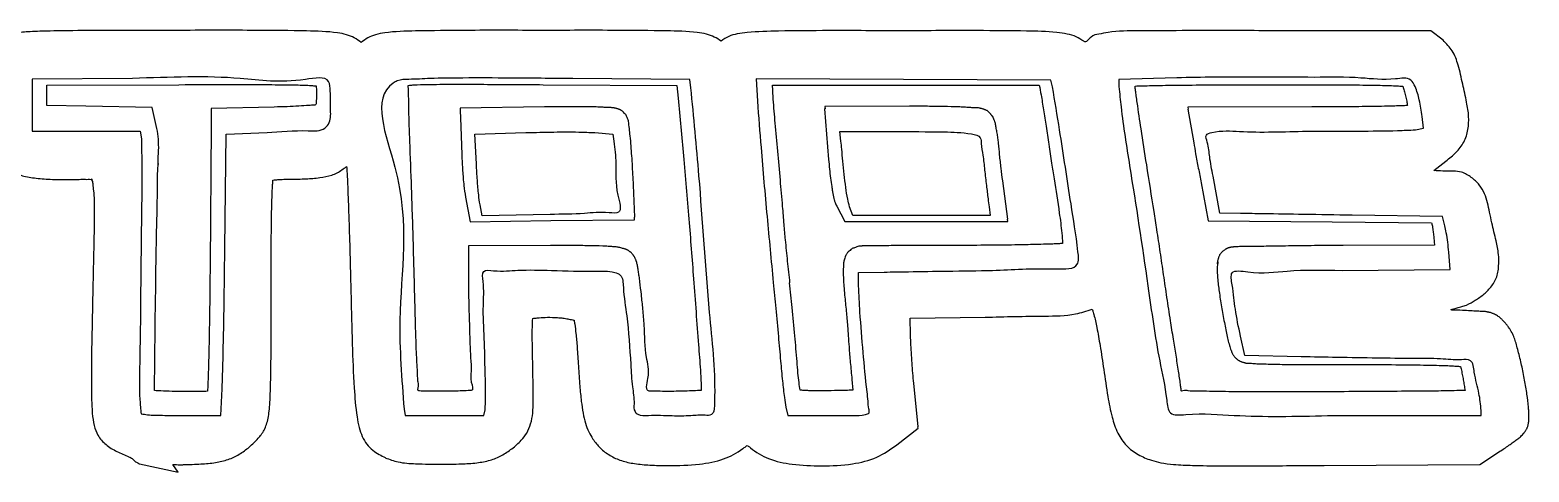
# Model space of a CAD drawing. Extents: x 3 to 110, y 3 to 131.
# Drawn here: x 54.24 to 72.89, y 45.53 to 51.03 of the extents above; entities that cross this region are included whole.
import ezdxf

# ---------------------------------------------------------------- set-up
doc = ezdxf.new("R2010")
doc.units = 0
doc.layers.add('engravings', color=7, linetype='CONTINUOUS')

msp = doc.modelspace()

# ---------------------------------------------------------------- linework, layer by layer
at = {"layer": 'engravings', "color": 7}
for p, q in [((56.120591, 51.02186), (55.926605, 51.02186)), ((71.667634, 51.01767), (69.585341, 51.01767)), ((71.820185, 50.89901), (71.667634, 51.01767)), ((55.519507, 50.422662), (54.269937, 50.416427)), ((54.269937, 50.416427), (54.269937, 50.090977)), ((54.452662, 50.33904), (56.094457, 50.34591)), ((55.519618, 50.422685), (55.519507, 50.422662)), ((59.057161, 50.34551), (59.057761, 50.34678)), ((59.057761, 50.34678), (59.057761, 50.34591)), ((59.057761, 50.34591), (59.061861, 50.34591)), ((59.219866, 50.423811), (59.219666, 50.423562)), ((60.626864, 50.34591), (62.291892, 50.33421)), ((62.450625, 50.408593), (60.99549, 50.421978)), ((62.465223, 50.306884), (62.450625, 50.408593)), ((63.27511, 50.417344), (63.292091, 50.141417)), ((65.109014, 50.41051), (63.27511, 50.417344)), ((63.480031, 50.34166), (63.479981, 50.33991)), ((66.943715, 50.402443), (65.109014, 50.41051)), ((66.963162, 50.317548), (66.943715, 50.402443)), ((68.50729, 50.431446), (67.788627, 50.410213)), ((67.788627, 50.410213), (67.788627, 50.32178)), ((69.447706, 50.3454), (69.44801, 50.34591)), ((69.44801, 50.34591), (69.608662, 50.34591)), ((70.216455, 50.437011), (70.216552, 50.436764)), ((54.452662, 50.22486), (54.452662, 50.33904)), ((54.452662, 50.19456), (54.452662, 50.22486)), ((54.452662, 50.08743), (54.452662, 50.19456)), ((62.291892, 50.33421), (62.307142, 50.1776)), ((63.479981, 50.33991), (65.117728, 50.33991)), ((65.117728, 50.33991), (66.797912, 50.33991)), ((54.269937, 50.090977), (54.269937, 49.765526)), ((54.937621, 50.07943), (54.452662, 50.08743)), ((55.766093, 50.06373), (54.937621, 50.07943)), ((55.823673, 49.80002), (55.766093, 50.06373)), ((57.282647, 50.06703), (56.499641, 50.05133)), ((56.499641, 50.05133), (56.499641, 49.83007)), ((60.64297, 50.07056), (59.596267, 50.05486)), ((59.596267, 50.05486), (59.596267, 50.02866)), ((59.596267, 50.02866), (59.603267, 49.82558)), ((60.642923, 50.06938), (60.64297, 50.07143)), ((60.64297, 50.07143), (60.64297, 50.07056)), ((64.136755, 50.04413), (64.128755, 50.04413)), ((64.128755, 50.04413), (64.178265, 49.41469)), ((65.18239, 50.07743), (64.132655, 50.07543)), ((64.132655, 50.07543), (64.136755, 50.04413)), ((65.182128, 50.0773), (65.18239, 50.07743)), ((66.190493, 49.9847), (66.186393, 49.9887)), ((70.1885, 50.0697), (68.645726, 50.0657)), ((68.645726, 50.0657), (68.649826, 50.0395)), ((68.649826, 50.0395), (68.645726, 50.0395)), ((68.645726, 50.0395), (68.718476, 49.62324)), ((56.499641, 49.83007), (56.484391, 48.10441)), ((59.603267, 49.82558), (59.615387, 49.47499)), ((61.688627, 49.89438), (61.688627, 49.89738)), ((61.688627, 49.89138), (61.688627, 49.89438)), ((71.475828, 49.784351), (71.576185, 49.802925)), ((71.576185, 49.802925), (71.559909, 49.950619)), ((54.269937, 49.765526), (54.942468, 49.765526)), ((54.942468, 49.765526), (55.614198, 49.765526)), ((55.614198, 49.765526), (55.630474, 49.670895)), ((56.668766, 48.312465), (56.68573, 49.731887)), ((56.68573, 49.731887), (57.193165, 49.749672)), ((59.778945, 49.729096), (60.411777, 49.749416)), ((59.796748, 49.360311), (59.778945, 49.729096)), ((61.26964, 49.749416), (61.494631, 49.729943)), ((61.494631, 49.729943), (61.50839, 49.64151)), ((64.319118, 49.765368), (64.973039, 49.765368)), ((64.331154, 49.645084), (64.319118, 49.765368)), ((71.704992, 49.27635), (71.854519, 49.39464)), ((61.769477, 48.69614), (61.746227, 49.19626)), ((66.405033, 48.67315), (66.343413, 49.15103)), ((68.810426, 49.12615), (68.810426, 49.12315)), ((68.810426, 49.12315), (68.898326, 48.65334)), ((69.043037, 48.746895), (68.959677, 49.208539)), ((59.660847, 48.9476), (59.718447, 48.63844)), ((59.869553, 48.712066), (59.842069, 48.852683)), ((60.714466, 48.732401), (59.869553, 48.712066)), ((60.722716, 48.65414), (61.765377, 48.66584)), ((61.765377, 48.66584), (61.765377, 48.69614)), ((61.765377, 48.69614), (61.769477, 48.69614)), ((64.278285, 48.83386), (64.381339, 48.64285)), ((64.479265, 48.718269), (64.439632, 48.827037)), ((65.334703, 48.718269), (64.479265, 48.718269)), ((66.189336, 48.718269), (65.334703, 48.718269)), ((66.174067, 48.824397), (66.189336, 48.718269)), ((66.405033, 48.64285), (66.400933, 48.67315)), ((66.400933, 48.67315), (66.405033, 48.67315)), ((69.302822, 48.743228), (69.043037, 48.746895)), ((71.813281, 48.704155), (70.688341, 48.72194)), ((71.843249, 48.59095), (71.813281, 48.704155)), ((59.718447, 48.63844), (60.722716, 48.65414)), ((64.381339, 48.64285), (65.339134, 48.64285)), ((65.339134, 48.64285), (66.405033, 48.64285)), ((68.898326, 48.65334), (70.441101, 48.63764)), ((70.441101, 48.63764), (71.67775, 48.62594)), ((60.718484, 48.34512), (59.699058, 48.34212)), ((59.699058, 48.34212), (59.699058, 48.12086)), ((65.919926, 48.34606), (65.915826, 48.34606)), ((71.71196, 48.35045), (70.57837, 48.34645)), ((71.71196, 48.36215), (71.71196, 48.35045)), ((56.484391, 48.10441), (56.484391, 48.07321)), ((59.699058, 48.12086), (59.699058, 47.86828)), ((61.715731, 48.25992), (61.711631, 48.26292)), ((61.719831, 48.25992), (61.715731, 48.25992)), ((71.910417, 48.045295), (71.891809, 48.261965)), ((64.551423, 48.010961), (64.868668, 48.014629)), ((64.551423, 47.842053), (64.551423, 48.010961)), ((70.563731, 48.035577), (71.910417, 48.045295)), ((55.025349, 47.75096), (55.025349, 47.74696)), ((59.699058, 47.86828), (59.699058, 47.83798)), ((63.693141, 47.88148), (63.697241, 47.87848)), ((55.792353, 46.53914), (55.807603, 47.71213)), ((65.19423, 47.44087), (66.125756, 47.45257)), ((65.19423, 47.34897), (65.19423, 47.44087)), ((69.355444, 46.97787), (69.300408, 47.21842)), ((69.310208, 46.90008), (69.314308, 46.89708)), ((70.054688, 46.961184), (69.355444, 46.97787)), ((64.468063, 46.67913), (64.480183, 46.54482)), ((65.29023, 46.08908), (65.23668, 46.63063)), ((68.554577, 46.61345), (68.554577, 46.61745)), ((56.620307, 46.227992), (56.635576, 46.560519)), ((55.626447, 46.250132), (55.627286, 46.250132)), ((57.228678, 46.3902), (57.228678, 46.3932)), ((58.897572, 46.308568), (58.91217, 46.228074)), ((59.889004, 46.228074), (59.905985, 46.301472)), ((63.646568, 46.334187), (63.672476, 46.228059)), ((72.294856, 46.228032), (72.294856, 46.291712)), ((72.882018, 46.33083), (72.882018, 46.33483)), ((56.13796, 46.228899), (56.620307, 46.227992)), ((58.91217, 46.228074), (59.400185, 46.228074)), ((59.400185, 46.228074), (59.889004, 46.228074)), ((63.672476, 46.228059), (64.176676, 46.228059)), ((65.026534, 45.86322), (65.29023, 46.07338)), ((65.29023, 46.07338), (65.28613, 46.08908)), ((65.28613, 46.08908), (65.29023, 46.08908)), ((70.38327, 46.228032), (72.294856, 46.228032)), ((72.828368, 46.0137), (72.828368, 46.0177)), ((55.475857, 45.71517), (55.482857, 45.70717)), ((55.482857, 45.70717), (55.486957, 45.71117)), ((58.664526, 45.70685), (58.664526, 45.70385)), ((72.277676, 45.62053), (72.533289, 45.78925)), ((72.533289, 45.78925), (72.537389, 45.78925)), ((55.605086, 45.62637), (56.087015, 45.52626)), ((56.087015, 45.52626), (56.021345, 45.61816)), ((70.341886, 45.60873), (72.277676, 45.62053))]:
    msp.add_line(p, q, dxfattribs=at)
for points, knots in [([(55.926605, 51.02186), (55.695817, 51.021647), (55.290662, 51.021274), (54.771319, 51.018711), (54.441918, 51.012663), (54.255224, 51.00644), (54.157063, 50.99918), (54.075924, 50.988977), (54.005282, 50.969385), (53.94811, 50.941109), (53.906886, 50.922507), (53.89143, 50.901438), (53.890177, 50.889839), (53.871777, 50.857121), (53.821164, 50.942567), (53.754669, 50.957824), (53.64662, 50.997055), (53.484111, 51.014021), (53.24419, 51.025762), (52.95787, 51.024583), (52.66762, 51.027455), (52.408195, 51.017119), (52.194134, 50.959938), (52.016474, 50.844515), (51.872348, 50.670973), (51.768856, 50.520013), (51.693066, 50.415316), (51.654603, 50.371943), (51.632846, 50.349135), (51.622501, 50.33829)], [0, 0, 0, 0, 0.692368, 1.215468, 1.558014, 1.680721, 1.775809, 1.853186, 1.925949, 1.993799, 2.045949, 2.057671, 2.069499, 2.080992, 2.158141, 2.23421, 2.310794, 2.493138, 2.725133, 3.030616, 3.351991, 3.596417, 3.807379, 4.008301, 4.220721, 4.479216, 4.558412, 4.608019, 4.652983, 4.652983, 4.652983, 4.652983]), ([(58.362517, 50.87228), (58.335247, 50.892258), (58.280036, 50.932706), (58.179367, 50.97249), (57.980377, 51.007343), (57.605394, 51.017139), (56.956373, 51.0236), (56.434863, 51.022514), (56.120591, 51.02186)], [0, 0, 0, 0, 0.101094, 0.204678, 0.321055, 0.705547, 1.327132, 2.269749, 2.269749, 2.269749, 2.269749]), ([(62.841316, 50.88731), (62.813391, 50.905707), (62.756619, 50.943111), (62.655062, 50.978476), (62.456189, 51.009305), (62.08275, 51.017883), (61.437389, 51.023631), (60.604625, 51.020652), (59.770547, 51.024106), (59.120723, 51.015881), (58.745079, 51.00833), (58.546195, 50.971704), (58.445543, 50.932297), (58.389921, 50.89209), (58.362517, 50.87228)], [0, 0, 0, 0, 0.100015, 0.203337, 0.319363, 0.702646, 1.321573, 2.256771, 3.200611, 3.822984, 4.208476, 4.32404, 4.428162, 4.529287, 4.529287, 4.529287, 4.529287]), ([(69.585341, 51.01767), (69.274742, 51.019192), (68.758164, 51.021722), (68.113935, 51.012417), (67.741906, 51.016797), (67.54167, 50.972962), (67.442687, 50.9626), (67.378001, 50.859107), (67.354313, 50.885647), (67.352915, 50.886648), (67.318576, 50.901949), (67.259359, 50.95182), (67.140595, 50.978546), (66.93505, 51.006682), (66.561098, 51.016677), (65.925502, 51.019064), (65.105073, 51.016914), (64.279986, 51.018739), (63.633563, 51.017271), (63.253464, 51.005602), (63.04668, 50.981209), (62.932763, 50.95169), (62.871907, 50.908846), (62.841316, 50.88731)], [0, 0, 0, 0, 0.931851, 1.549821, 1.932253, 2.048815, 2.152444, 2.254183, 2.256223, 2.257558, 2.259314, 2.368701, 2.48401, 2.616977, 2.993573, 3.602085, 4.525993, 5.453997, 6.077155, 6.466312, 6.592521, 6.702696, 6.814054, 6.814054, 6.814054, 6.814054]), ([(71.854519, 49.39464), (71.876709, 49.412285), (71.919907, 49.446636), (71.980501, 49.502187), (72.035063, 49.562057), (72.080033, 49.630755), (72.112879, 49.706961), (72.136358, 49.813721), (72.144954, 49.955908), (72.111068, 50.144326), (72.06385, 50.356898), (72.016332, 50.572542), (71.949385, 50.76927), (71.861841, 50.857179), (71.820185, 50.89901)], [0, 0, 0, 0, 0.08503, 0.165534, 0.246403, 0.327377, 0.410732, 0.493763, 0.654313, 0.834118, 1.065724, 1.30736, 1.500087, 1.675046, 1.675046, 1.675046, 1.675046]), ([(57.193165, 49.749672), (57.35743, 49.763834), (57.589957, 49.783881), (57.889894, 49.762457), (57.992591, 49.898457), (57.978791, 50.067199), (57.982583, 50.225596), (57.972495, 50.467047), (57.424904, 50.349229), (56.726088, 50.467425), (55.982703, 50.439858), (55.519618, 50.422685)], [0, 0, 0, 0, 0.511041, 0.723413, 0.809437, 0.98635, 1.200366, 1.322245, 1.61301, 2.423891, 3.763553, 3.763553, 3.763553, 3.763553]), ([(56.094457, 50.34591), (56.306031, 50.346479), (56.677768, 50.34748), (57.164079, 50.346825), (57.47412, 50.345048), (57.651138, 50.34063), (57.734973, 50.335936), (57.783519, 50.332657), (57.804949, 50.33121)], [0, 0, 0, 0, 0.634724, 1.115212, 1.458939, 1.564841, 1.646377, 1.710813, 1.710813, 1.710813, 1.710813]), ([(59.219666, 50.423562), (59.132562, 50.4186), (58.997808, 50.410924), (58.838559, 50.410641), (58.469513, 50.197603), (59.039173, 48.897863), (58.788797, 47.70397), (58.868338, 46.683598), (58.897572, 46.308568)], [0, 0, 0, 0, 0.263798, 0.408106, 0.463981, 1.508623, 3.415664, 4.52391, 4.52391, 4.52391, 4.52391]), ([(58.950061, 50.33751), (58.959566, 50.338299), (58.978956, 50.339908), (59.014541, 50.344035), (59.04081, 50.344944), (59.057161, 50.34551)], [0, 0, 0, 0, 0.028613, 0.05837, 0.107424, 0.107424, 0.107424, 0.107424]), ([(59.061861, 50.34591), (59.168411, 50.347871), (59.444466, 50.352952), (59.966177, 50.349936), (60.381282, 50.347407), (60.626864, 50.34591)], [0, 0, 0, 0, 0.319694, 0.828283, 1.565054, 1.565054, 1.565054, 1.565054]), ([(60.99549, 50.421978), (60.734797, 50.424142), (60.279714, 50.42792), (59.687799, 50.430947), (59.356643, 50.425897), (59.219866, 50.423811)], [0, 0, 0, 0, 0.782115, 1.36531, 1.77568, 1.77568, 1.77568, 1.77568]), ([(63.697241, 47.87848), (63.687481, 47.969361), (63.6683, 48.147962), (63.643523, 48.391069), (63.623257, 48.617991), (63.603872, 48.866202), (63.577099, 49.170303), (63.544904, 49.515333), (63.514891, 49.85083), (63.491419, 50.124532), (63.483114, 50.282877), (63.480031, 50.34166)], [0, 0, 0, 0, 0.274211, 0.538885, 0.733085, 0.957672, 1.285776, 1.648907, 1.997247, 2.296326, 2.47291, 2.47291, 2.47291, 2.47291]), ([(67.988788, 50.3294), (68.020867, 50.330225), (68.090309, 50.332012), (68.20379, 50.335257), (68.393227, 50.338635), (68.672203, 50.341542), (69.045016, 50.344727), (69.309812, 50.345169), (69.447706, 50.3454)], [0, 0, 0, 0, 0.09627, 0.208395, 0.340577, 0.664664, 1.045368, 1.45905, 1.45905, 1.45905, 1.45905]), ([(70.216552, 50.436764), (70.004127, 50.438326), (69.591465, 50.441361), (69.021656, 50.441335), (68.664367, 50.434466), (68.50729, 50.431446)], [0, 0, 0, 0, 0.637295, 1.238029, 1.709339, 1.709339, 1.709339, 1.709339]), ([(69.608662, 50.34591), (69.813999, 50.345873), (70.176252, 50.345807), (70.652109, 50.343148), (70.962749, 50.34054), (71.147362, 50.334564), (71.241734, 50.331906), (71.295912, 50.32792), (71.319153, 50.32621)], [0, 0, 0, 0, 0.616003, 1.086751, 1.427636, 1.54785, 1.640902, 1.710805, 1.710805, 1.710805, 1.710805]), ([(71.559909, 49.950619), (71.549376, 50.019583), (71.529952, 50.146754), (71.487745, 50.297079), (71.40889, 50.446284), (71.130361, 50.392635), (70.755696, 50.444001), (70.413053, 50.43956), (70.216455, 50.437011)], [0, 0, 0, 0, 0.207871, 0.383319, 0.480404, 0.669595, 1.101175, 1.682152, 1.682152, 1.682152, 1.682152]), ([(57.804949, 50.33121), (57.805789, 50.318935), (57.807516, 50.293684), (57.809254, 50.254171), (57.809337, 50.212894), (57.807712, 50.170093), (57.800124, 50.134801), (57.807622, 50.088579), (57.770572, 50.093718), (57.744617, 50.088242), (57.682433, 50.085052), (57.582594, 50.077842), (57.438424, 50.071483), (57.336259, 50.068562), (57.282647, 50.06703)], [0, 0, 0, 0, 0.036924, 0.075959, 0.1184, 0.161678, 0.200816, 0.237268, 0.26282, 0.289705, 0.321506, 0.446626, 0.592417, 0.753397, 0.753397, 0.753397, 0.753397]), ([(59.699058, 47.83798), (59.69993, 47.761234), (59.702004, 47.578689), (59.713025, 47.280287), (59.718255, 47.010398), (59.739112, 46.783951), (59.715215, 46.674236), (59.768149, 46.539391), (59.72829, 46.539601), (59.723249, 46.539827), (59.687986, 46.539051), (59.618423, 46.535144), (59.512612, 46.532598), (59.401204, 46.531524), (59.290466, 46.531559), (59.186026, 46.532539), (59.118348, 46.534152), (59.08525, 46.534753), (59.082931, 46.534676), (59.061407, 46.534498), (59.084239, 46.604885), (59.067091, 46.659567), (59.064611, 46.796151), (59.050901, 46.996882), (59.042294, 47.285355), (59.03046, 47.731755), (59.014991, 48.327292), (58.993469, 49.009151), (58.974149, 49.518182), (58.96166, 49.846038), (58.9569, 50.034659), (58.955212, 50.169452), (58.953018, 50.254463), (58.950718, 50.297504), (58.950275, 50.324471), (58.950061, 50.33751)], [0, 0, 0, 0, 0.230466, 0.548175, 0.890529, 1.058881, 1.192971, 1.298845, 1.304077, 1.308632, 1.314097, 1.409663, 1.517896, 1.631467, 1.743929, 1.850127, 1.944693, 1.947241, 1.949279, 1.951694, 2.010136, 2.075933, 2.154336, 2.401731, 2.692491, 3.01474, 3.743572, 4.478505, 5.061697, 5.271692, 5.462785, 5.627718, 5.676103, 5.717887, 5.757007, 5.757007, 5.757007, 5.757007]), ([(59.905985, 46.301472), (59.907855, 46.350797), (59.913738, 46.505952), (59.904838, 46.801623), (59.898019, 47.180238), (59.873978, 47.570933), (59.898002, 47.817446), (59.857326, 48.051026), (60.093464, 48.016989), (60.3414, 48.046008), (60.779236, 48.034482), (61.176109, 48.017746), (61.462497, 48.03334), (61.620211, 47.971704), (61.624009, 47.742477), (61.685045, 47.396476), (61.710691, 46.973663), (61.731087, 46.607122), (61.764941, 46.418598), (61.751206, 46.287525), (61.827223, 46.221856), (61.996501, 46.239325), (62.20971, 46.226106), (62.449205, 46.22574), (62.605862, 46.243461), (62.714331, 46.229821), (62.758831, 46.281455), (62.761956, 46.362137), (62.774911, 46.771093), (62.66614, 47.733798), (62.590487, 49.01091), (62.500456, 49.942361), (62.465223, 50.306884)], [0, 0, 0, 0, 0.148101, 0.465856, 0.884637, 1.296571, 1.596467, 1.719857, 1.84383, 2.146537, 2.562863, 3.111107, 3.349608, 3.425988, 3.581151, 3.941063, 4.54637, 4.824853, 5.036681, 5.136098, 5.184541, 5.315685, 5.613291, 5.845078, 6.021013, 6.103527, 6.14094, 6.210421, 6.337193, 7.381447, 9.089204, 10.187257, 10.187257, 10.187257, 10.187257]), ([(62.307142, 50.1776), (62.329136, 49.93911), (62.375308, 49.438457), (62.439058, 48.688782), (62.490055, 48.040334), (62.52868, 47.518412), (62.556295, 47.140161), (62.578534, 46.868637), (62.588588, 46.704645), (62.592131, 46.620768), (62.593473, 46.567573), (62.594108, 46.54242)], [0, 0, 0, 0, 0.718505, 1.50833, 2.25712, 2.669842, 3.078375, 3.3949, 3.487102, 3.571255, 3.646737, 3.646737, 3.646737, 3.646737]), ([(64.868668, 48.014629), (64.969117, 48.015914), (65.231138, 48.019268), (65.676434, 48.027709), (66.310806, 48.031677), (66.767003, 48.067782), (67.303238, 48.044418), (67.261871, 48.442348), (67.175475, 48.952973), (67.072948, 49.658108), (66.992586, 50.140811), (66.963162, 50.317548)], [0, 0, 0, 0, 0.300995, 0.78514, 1.347667, 2.141651, 2.409178, 2.563815, 3.165787, 4.100148, 4.639869, 4.639869, 4.639869, 4.639869]), ([(66.797912, 50.33991), (66.805433, 50.2999), (66.824573, 50.198072), (66.852221, 50.027583), (66.882834, 49.822059), (66.915287, 49.600333), (66.948713, 49.382444), (66.994251, 49.097355), (67.039565, 48.807814), (67.076123, 48.539293), (67.084887, 48.41281), (67.08787, 48.36976)], [0, 0, 0, 0, 0.122129, 0.310827, 0.518092, 0.745508, 0.983087, 1.179406, 1.611592, 1.862446, 1.991886, 1.991886, 1.991886, 1.991886]), ([(67.788627, 50.32178), (67.797002, 50.237384), (67.829712, 49.907747), (67.963501, 49.080711), (68.124964, 48.041022), (68.260493, 47.037208), (68.372747, 46.557463), (68.402253, 46.21864), (68.792188, 46.265945), (69.383659, 46.206227), (69.986502, 46.219377), (70.38327, 46.228032)], [0, 0, 0, 0, 0.254451, 0.99384, 2.507037, 3.447648, 3.945841, 4.11064, 4.302825, 4.905413, 6.065608, 6.065608, 6.065608, 6.065608]), ([(68.554577, 46.61745), (68.546674, 46.67166), (68.528999, 46.792905), (68.499023, 46.980052), (68.4648, 47.189704), (68.427018, 47.428846), (68.386462, 47.696279), (68.344486, 47.980577), (68.303211, 48.26247), (68.264033, 48.524526), (68.207955, 48.886216), (68.140304, 49.302948), (68.070156, 49.754889), (68.027462, 50.04136), (68.005278, 50.200172), (67.996033, 50.268856), (67.991113, 50.30997), (67.988788, 50.3294)], [0, 0, 0, 0, 0.164348, 0.367575, 0.568584, 0.801631, 1.093894, 1.380052, 1.66377, 1.948591, 2.174954, 2.761802, 3.215141, 3.547008, 3.630689, 3.696205, 3.75491, 3.75491, 3.75491, 3.75491]), ([(71.319153, 50.32621), (71.324836, 50.307882), (71.33701, 50.268614), (71.353826, 50.206342), (71.365679, 50.15485), (71.372537, 50.119732), (71.374257, 50.101732), (71.375811, 50.091332), (71.376653, 50.0857)], [0, 0, 0, 0, 0.057565, 0.123331, 0.193434, 0.216101, 0.230562, 0.247644, 0.247644, 0.247644, 0.247644]), ([(61.688627, 49.89738), (61.685703, 49.904054), (61.677361, 49.923094), (61.664674, 49.947889), (61.657137, 49.97264), (61.642506, 49.986448), (61.631148, 49.998729), (61.620411, 50.012394), (61.604508, 50.0202), (61.589519, 50.029229), (61.576235, 50.038607), (61.563271, 50.042183), (61.550622, 50.04645), (61.535964, 50.050672), (61.522978, 50.052901), (61.511631, 50.055968), (61.498762, 50.059469), (61.482496, 50.059727), (61.462321, 50.060698), (61.430656, 50.061636), (61.384294, 50.064149), (61.320652, 50.067126), (61.216427, 50.070845), (61.06504, 50.070817), (60.86264, 50.07166), (60.718591, 50.070165), (60.642923, 50.06938)], [0, 0, 0, 0, 0.021834, 0.062293, 0.084132, 0.097311, 0.121684, 0.134839, 0.148598, 0.173939, 0.187815, 0.196742, 0.214004, 0.227966, 0.242423, 0.253472, 0.263242, 0.282307, 0.301899, 0.323956, 0.377293, 0.441206, 0.515082, 0.690147, 0.895294, 1.122305, 1.122305, 1.122305, 1.122305]), ([(63.292091, 50.141417), (63.306771, 49.948709), (63.343239, 49.469999), (63.410411, 48.717481), (63.473175, 48.050851), (63.521667, 47.55303), (63.551986, 47.22759), (63.578109, 46.925577), (63.602371, 46.671979), (63.622258, 46.480563), (63.640074, 46.373294), (63.646568, 46.334187)], [0, 0, 0, 0, 0.579797, 1.440278, 2.266474, 2.588537, 2.940805, 3.247026, 3.497916, 3.70517, 3.824079, 3.824079, 3.824079, 3.824079]), ([(66.186393, 49.9887), (66.182168, 49.992575), (66.172453, 50.001488), (66.159639, 50.012369), (66.150449, 50.02319), (66.139807, 50.026848), (66.130921, 50.031076), (66.12161, 50.034902), (66.111727, 50.038505), (66.100331, 50.042585), (66.087105, 50.046998), (66.074786, 50.049196), (66.063446, 50.052291), (66.049783, 50.055599), (66.032467, 50.056628), (66.010912, 50.057075), (65.977344, 50.057635), (65.92858, 50.061636), (65.862236, 50.065483), (65.755779, 50.071471), (65.603118, 50.074383), (65.400713, 50.077035), (65.257247, 50.077209), (65.182128, 50.0773)], [0, 0, 0, 0, 0.017175, 0.039499, 0.050808, 0.058592, 0.072656, 0.080492, 0.088751, 0.104216, 0.116821, 0.130505, 0.141672, 0.152094, 0.172604, 0.193468, 0.216845, 0.273276, 0.340188, 0.416225, 0.593125, 0.798165, 1.023516, 1.023516, 1.023516, 1.023516]), ([(66.343413, 49.15103), (66.336804, 49.202465), (66.323, 49.309895), (66.305459, 49.465173), (66.293728, 49.590848), (66.284175, 49.680763), (66.274272, 49.741616), (66.265259, 49.789555), (66.259119, 49.825853), (66.254431, 49.851524), (66.250007, 49.872327), (66.244277, 49.888369), (66.238897, 49.901016), (66.233632, 49.912735), (66.229842, 49.924196), (66.22658, 49.934604), (66.221801, 49.944298), (66.215588, 49.952688), (66.209884, 49.95872), (66.206013, 49.964242), (66.20215, 49.969584), (66.197156, 49.976354), (66.192822, 49.981782), (66.190493, 49.9847)], [0, 0, 0, 0, 0.155574, 0.324939, 0.468749, 0.534265, 0.596134, 0.653637, 0.680612, 0.706558, 0.731966, 0.744258, 0.757592, 0.773205, 0.782753, 0.793786, 0.805908, 0.814952, 0.825012, 0.830759, 0.835157, 0.844793, 0.855993, 0.855993, 0.855993, 0.855993]), ([(71.376653, 50.0857), (71.352565, 50.084878), (71.300781, 50.083111), (71.216604, 50.079844), (71.065754, 50.076262), (70.837226, 50.072264), (70.525356, 50.07007), (70.304236, 50.069827), (70.1885, 50.0697)], [0, 0, 0, 0, 0.072306, 0.155444, 0.252716, 0.524974, 0.841126, 1.188334, 1.188334, 1.188334, 1.188334]), ([(55.807603, 47.71213), (55.810411, 47.95861), (55.815479, 48.403394), (55.831492, 48.927164), (55.830132, 49.262376), (55.840217, 49.354025), (55.839725, 49.370695), (55.838773, 49.347083), (55.839012, 49.362224), (55.838942, 49.368075), (55.838751, 49.426749), (55.846904, 49.52398), (55.845264, 49.667007), (55.830681, 49.756845), (55.823673, 49.80002)], [0, 0, 0, 0, 0.733554, 1.323734, 1.629994, 1.649944, 1.653669, 1.665647, 1.671266, 1.681534, 1.688847, 1.840448, 1.982298, 2.113541, 2.113541, 2.113541, 2.113541]), ([(61.746227, 49.19626), (61.741311, 49.284371), (61.731765, 49.455442), (61.713717, 49.687373), (61.6961, 49.830616), (61.688627, 49.89138)], [0, 0, 0, 0, 0.264749, 0.514026, 0.697676, 0.697676, 0.697676, 0.697676]), ([(68.959677, 49.208539), (68.943178, 49.289438), (68.914067, 49.432172), (68.907123, 49.590203), (68.852471, 49.725673), (69.048417, 49.782763), (69.435449, 49.743874), (70.065066, 49.771758), (70.715546, 49.767898), (71.166557, 49.770433), (71.401935, 49.781025), (71.475828, 49.784351)], [0, 0, 0, 0, 0.242598, 0.428032, 0.516236, 0.590179, 0.934555, 1.773577, 2.416764, 2.901794, 3.123734, 3.123734, 3.123734, 3.123734]), ([(53.69979, 49.73001), (53.704027, 49.705491), (53.71251, 49.656393), (53.726636, 49.582322), (53.764586, 49.489058), (53.84241, 49.387023), (53.961787, 49.28682), (54.110487, 49.218741), (54.282576, 49.183523), (54.481304, 49.166876), (54.659631, 49.164676), (54.804754, 49.165879), (54.890887, 49.170031), (54.962863, 49.167101), (54.991067, 49.169726), (55.023083, 49.160859), (55.013522, 49.16779), (55.00453, 49.176213), (55.024721, 49.135838), (55.023958, 49.101492), (55.039122, 49.010791), (55.042575, 48.8985), (55.045944, 48.722091), (55.040854, 48.478507), (55.033818, 48.151166), (55.028692, 47.905836), (55.025045, 47.766403), (55.025378, 47.757372), (55.025359, 47.753132), (55.025349, 47.75096)], [0, 0, 0, 0, 0.074682, 0.149551, 0.225645, 0.374539, 0.529304, 0.689175, 0.85931, 1.053943, 1.286337, 1.395943, 1.485669, 1.553102, 1.592137, 1.604274, 1.6116, 1.61719, 1.635005, 1.68442, 1.76751, 1.883093, 2.032799, 2.291798, 2.616347, 3.014035, 3.028418, 3.034623, 3.041138, 3.041138, 3.041138, 3.041138]), ([(55.630474, 49.670895), (55.632394, 49.579435), (55.638707, 49.278737), (55.631694, 48.696171), (55.620384, 47.882781), (55.617275, 47.101258), (55.598885, 46.542327), (55.62103, 46.307566), (55.626447, 46.250132)], [0, 0, 0, 0, 0.27443, 0.902251, 1.747637, 2.714462, 3.248562, 3.42155, 3.42155, 3.42155, 3.42155]), ([(60.411777, 49.749416), (60.5283, 49.752228), (60.747523, 49.757519), (61.033648, 49.759705), (61.20297, 49.752323), (61.26964, 49.749416)], [0, 0, 0, 0, 0.349689, 0.657899, 0.858077, 0.858077, 0.858077, 0.858077]), ([(61.50839, 49.64151), (61.518711, 49.549502), (61.544431, 49.320214), (61.513701, 49.07246), (61.627344, 48.730421), (61.366073, 48.766775), (61.109643, 48.734305), (60.859936, 48.733102), (60.714466, 48.732401)], [0, 0, 0, 0, 0.270454, 0.673983, 0.885449, 1.00395, 1.309714, 1.736436, 1.736436, 1.736436, 1.736436]), ([(64.439632, 48.827037), (64.431212, 48.858593), (64.410156, 48.937496), (64.389792, 49.072683), (64.370787, 49.230577), (64.356422, 49.389946), (64.342706, 49.528178), (64.334477, 49.611455), (64.331154, 49.645084)], [0, 0, 0, 0, 0.097926, 0.244852, 0.40945, 0.57515, 0.724818, 0.826196, 0.826196, 0.826196, 0.826196]), ([(64.973039, 49.765368), (65.191883, 49.763329), (65.527001, 49.760206), (65.865609, 49.753445), (66.075822, 49.709345), (66.074781, 49.584203), (66.100292, 49.457297), (66.11788, 49.280975), (66.139895, 49.100826), (66.157906, 48.94732), (66.169601, 48.858362), (66.174067, 48.824397)], [0, 0, 0, 0, 0.642439, 0.983772, 1.10313, 1.175591, 1.320557, 1.506475, 1.700527, 1.866944, 1.969731, 1.969731, 1.969731, 1.969731]), ([(68.718476, 49.62324), (68.726657, 49.577635), (68.74549, 49.472653), (68.776695, 49.307058), (68.799089, 49.186953), (68.810426, 49.12615)], [0, 0, 0, 0, 0.138999, 0.319972, 0.505524, 0.505524, 0.505524, 0.505524]), ([(59.615387, 49.47499), (59.618615, 49.408386), (59.624825, 49.280247), (59.638227, 49.104102), (59.653945, 48.995355), (59.660847, 48.9476)], [0, 0, 0, 0, 0.20006, 0.384897, 0.529618, 0.529618, 0.529618, 0.529618]), ([(64.178265, 49.41469), (64.181616, 49.375005), (64.188172, 49.297381), (64.201264, 49.185227), (64.213567, 49.097218), (64.223767, 49.032711), (64.231363, 48.989595), (64.239595, 48.950397), (64.247382, 48.91334), (64.258563, 48.87415), (64.271146, 48.848445), (64.278285, 48.83386)], [0, 0, 0, 0, 0.119472, 0.233689, 0.338692, 0.386046, 0.429611, 0.470015, 0.506186, 0.543251, 0.591859, 0.591859, 0.591859, 0.591859]), ([(57.267188, 49.15845), (57.287736, 49.16047), (57.332226, 49.164845), (57.403325, 49.169115), (57.519848, 49.170824), (57.66956, 49.171147), (57.8433, 49.186693), (57.974642, 49.208851), (58.067195, 49.24592), (58.124944, 49.287822), (58.163997, 49.313806), (58.183557, 49.32682)], [0, 0, 0, 0, 0.061939, 0.13411, 0.213588, 0.411541, 0.58287, 0.736801, 0.809153, 0.879443, 0.949972, 0.949972, 0.949972, 0.949972]), ([(58.183557, 49.32682), (58.184745, 49.304826), (58.187146, 49.26038), (58.1913, 49.189339), (58.198837, 49.0238), (58.208736, 48.744374), (58.221908, 48.340923), (58.236166, 47.791839), (58.249687, 47.198017), (58.269856, 46.634872), (58.297991, 46.288777), (58.335447, 46.086344), (58.373071, 45.968945), (58.42998, 45.870368), (58.504561, 45.795739), (58.58525, 45.744777), (58.639157, 45.718987), (58.664526, 45.70685)], [0, 0, 0, 0, 0.066077, 0.133535, 0.213482, 0.5632, 0.97233, 1.424473, 2.211026, 2.754097, 3.115319, 3.251138, 3.370979, 3.483459, 3.589128, 3.684021, 3.768374, 3.768374, 3.768374, 3.768374]), ([(59.842069, 48.852683), (59.836273, 48.892926), (59.821781, 48.993558), (59.808258, 49.163068), (59.800726, 49.292136), (59.796748, 49.360311)], [0, 0, 0, 0, 0.121953, 0.304956, 0.509848, 0.509848, 0.509848, 0.509848]), ([(72.882018, 46.33483), (72.876659, 46.387817), (72.865265, 46.500479), (72.834579, 46.67341), (72.804312, 46.823606), (72.777154, 46.943584), (72.755969, 47.029252), (72.733527, 47.107476), (72.7127, 47.178638), (72.687582, 47.246373), (72.655075, 47.300663), (72.622952, 47.345317), (72.595301, 47.380044), (72.565456, 47.411553), (72.533847, 47.442416), (72.494926, 47.471809), (72.461267, 47.489845), (72.4343, 47.50075), (72.420222, 47.506123), (72.406429, 47.511287), (72.395761, 47.512937), (72.387925, 47.513699), (72.379046, 47.515968), (72.368429, 47.517737), (72.356109, 47.521022), (72.338637, 47.52476), (72.314248, 47.524699), (72.282303, 47.525813), (72.231082, 47.526348), (72.156672, 47.532204), (72.054937, 47.537333), (71.980523, 47.541727), (71.938403, 47.542164), (71.934407, 47.542088), (71.881512, 47.542263), (72.106628, 47.593295), (72.183456, 47.640637), (72.289981, 47.705492), (72.355685, 47.764268), (72.404537, 47.813255), (72.449076, 47.870155), (72.483763, 47.937315), (72.504887, 48.011269), (72.514265, 48.110997), (72.514002, 48.24301), (72.475852, 48.422084), (72.433168, 48.595086), (72.400515, 48.75359), (72.374651, 48.875726), (72.338941, 48.993455), (72.272932, 49.104642), (72.174315, 49.195976), (72.063895, 49.262331), (71.937988, 49.271579), (71.823275, 49.269487), (71.741895, 49.274209), (71.704992, 49.27635)], [0, 0, 0, 0, 0.159722, 0.339604, 0.526543, 0.619382, 0.708623, 0.791248, 0.863472, 0.931135, 1.007286, 1.052348, 1.096199, 1.140311, 1.18248, 1.22859, 1.286176, 1.296349, 1.315837, 1.331455, 1.340309, 1.348136, 1.355039, 1.367752, 1.3804, 1.393282, 1.421216, 1.453158, 1.489317, 1.574792, 1.676998, 1.794848, 1.79863, 1.803106, 1.806968, 1.951701, 2.090441, 2.224578, 2.290691, 2.358601, 2.431143, 2.506773, 2.583827, 2.660263, 2.806691, 2.977831, 3.207395, 3.341863, 3.463148, 3.582024, 3.709529, 3.845159, 3.983449, 4.084618, 4.21813, 4.328904, 4.328904, 4.328904, 4.328904]), ([(57.228678, 46.3932), (57.232574, 46.487422), (57.242466, 46.726647), (57.243168, 47.175047), (57.243941, 47.532609), (57.243928, 47.74785), (57.243926, 47.75795), (57.243956, 47.931106), (57.244257, 48.230543), (57.247348, 48.62256), (57.252204, 48.877748), (57.258284, 49.026907), (57.261883, 49.098349), (57.265552, 49.139917), (57.267188, 49.15845)], [0, 0, 0, 0, 0.282885, 0.718234, 1.344955, 1.355655, 1.363955, 1.375255, 1.875123, 2.262255, 2.551358, 2.640741, 2.710109, 2.765921, 2.765921, 2.765921, 2.765921]), ([(70.688341, 48.72194), (70.487488, 48.72503), (70.120702, 48.730671), (69.658862, 48.737723), (69.397875, 48.741758), (69.302822, 48.743228)], [0, 0, 0, 0, 0.60263, 1.100489, 1.385682, 1.385682, 1.385682, 1.385682]), ([(71.67775, 48.62594), (71.679097, 48.620205), (71.682287, 48.606627), (71.688, 48.581455), (71.694224, 48.541746), (71.701029, 48.488639), (71.707442, 48.425984), (71.710458, 48.383379), (71.71196, 48.36215)], [0, 0, 0, 0, 0.017675, 0.041845, 0.077409, 0.138188, 0.202475, 0.266318, 0.266318, 0.266318, 0.266318]), ([(71.891809, 48.261965), (71.887577, 48.303441), (71.879305, 48.38451), (71.863925, 48.494458), (71.849417, 48.562166), (71.843249, 48.59095)], [0, 0, 0, 0, 0.125083, 0.244483, 0.332773, 0.332773, 0.332773, 0.332773]), ([(56.635576, 46.560519), (56.639255, 46.681196), (56.649328, 47.011628), (56.658965, 47.595659), (56.6653, 48.058977), (56.668766, 48.312465)], [0, 0, 0, 0, 0.362197, 0.991747, 1.752286, 1.752286, 1.752286, 1.752286]), ([(61.711631, 48.26292), (61.709563, 48.264639), (61.703477, 48.269697), (61.693511, 48.277605), (61.682571, 48.285763), (61.672097, 48.291163), (61.662662, 48.294225), (61.652293, 48.298661), (61.640678, 48.302708), (61.627704, 48.306062), (61.612038, 48.3108), (61.592822, 48.315425), (61.570011, 48.321045), (61.537888, 48.327461), (61.493117, 48.330437), (61.433506, 48.333957), (61.334913, 48.339003), (61.18444, 48.342536), (60.967875, 48.344883), (60.80739, 48.345035), (60.718484, 48.34512)], [0, 0, 0, 0, 0.008065, 0.023741, 0.038181, 0.04892, 0.058907, 0.067893, 0.082743, 0.095748, 0.108082, 0.131836, 0.155015, 0.178575, 0.229994, 0.289327, 0.35783, 0.526101, 0.740839, 1.007555, 1.007555, 1.007555, 1.007555]), ([(65.915826, 48.34606), (65.800415, 48.345537), (65.580067, 48.34454), (65.269558, 48.343767), (65.036301, 48.343631), (64.875168, 48.342162), (64.777164, 48.341291), (64.706339, 48.340069), (64.659116, 48.339912), (64.631173, 48.34006), (64.610807, 48.340635), (64.596628, 48.3392), (64.587705, 48.336927), (64.579481, 48.335849), (64.571106, 48.336198), (64.562378, 48.336427), (64.548153, 48.336514), (64.525061, 48.324929), (64.49756, 48.315087), (64.469836, 48.30836), (64.452403, 48.291194), (64.435874, 48.277089), (64.419806, 48.266061), (64.412249, 48.253848), (64.404521, 48.242641), (64.396869, 48.230327), (64.391461, 48.219492), (64.38773, 48.210618), (64.381046, 48.196002), (64.374825, 48.175919), (64.368357, 48.151645), (64.363891, 48.124339), (64.361332, 48.092422), (64.360717, 48.05398), (64.36105, 48.000641), (64.360696, 47.92813), (64.367017, 47.832759), (64.380067, 47.697703), (64.39718, 47.53242), (64.41263, 47.363027), (64.423219, 47.214792), (64.432393, 47.064314), (64.448022, 46.883811), (64.461173, 46.749502), (64.468063, 46.67913)], [0, 0, 0, 0, 0.346237, 0.66105, 0.931532, 1.045999, 1.14447, 1.225554, 1.258506, 1.286126, 1.309405, 1.319561, 1.328739, 1.337001, 1.344328, 1.353829, 1.363281, 1.386563, 1.429123, 1.452438, 1.469716, 1.501072, 1.518458, 1.526949, 1.543809, 1.559427, 1.570354, 1.580103, 1.588303, 1.61855, 1.642971, 1.663642, 1.70145, 1.738916, 1.778955, 1.861481, 1.956372, 2.065508, 2.268564, 2.454858, 2.575765, 2.714389, 2.907117, 3.119246, 3.119246, 3.119246, 3.119246]), ([(67.08787, 48.36976), (67.071386, 48.368744), (67.036368, 48.366585), (66.978112, 48.363641), (66.851544, 48.360007), (66.633556, 48.353138), (66.302469, 48.348499), (66.056175, 48.346929), (65.919926, 48.34606)], [0, 0, 0, 0, 0.049547, 0.105254, 0.174981, 0.429395, 0.759537, 1.168295, 1.168295, 1.168295, 1.168295]), ([(70.57837, 48.34645), (70.459255, 48.345338), (70.232027, 48.343217), (69.912425, 48.339146), (69.673204, 48.335221), (69.508899, 48.333306), (69.409544, 48.333175), (69.337418, 48.332138), (69.288388, 48.330774), (69.258064, 48.329614), (69.235492, 48.328002), (69.219342, 48.326844), (69.207912, 48.325619), (69.197841, 48.324834), (69.188476, 48.323884), (69.179329, 48.32291), (69.169372, 48.321012), (69.158922, 48.317491), (69.150234, 48.314657), (69.142271, 48.312835), (69.13498, 48.308567), (69.127237, 48.304723), (69.11821, 48.300628), (69.108226, 48.29274), (69.095481, 48.283696), (69.084443, 48.276955), (69.079514, 48.272329), (69.078229, 48.270913), (69.071574, 48.264895), (69.061875, 48.253648), (69.050976, 48.240561), (69.041549, 48.231317), (69.037932, 48.218724), (69.032491, 48.206556), (69.027091, 48.194258), (69.023758, 48.181379), (69.020189, 48.168596), (69.016158, 48.157056), (69.014903, 48.14689), (69.013373, 48.136793), (69.011695, 48.125803), (69.012581, 48.115989), (69.014904, 48.109559), (69.01675, 48.097241), (69.017261, 48.120066), (69.018811, 48.127666), (69.022959, 48.16274), (69.006549, 48.062751), (69.010403, 48.01856), (69.018248, 47.907029), (69.035408, 47.767406), (69.064302, 47.580924), (69.093278, 47.422223), (69.117349, 47.298477), (69.134471, 47.214459), (69.149642, 47.149961), (69.162746, 47.103207), (69.172536, 47.07108), (69.182199, 47.045191), (69.189931, 47.023726), (69.197267, 47.005975), (69.205278, 46.990392), (69.213933, 46.977122), (69.222665, 46.965596), (69.23267, 46.954046), (69.24367, 46.942396), (69.25297, 46.933627), (69.262089, 46.924342), (69.277571, 46.917991), (69.293662, 46.908701), (69.305869, 46.902341), (69.310208, 46.90008)], [0, 0, 0, 0, 0.357361, 0.681714, 0.958879, 1.075122, 1.174657, 1.256944, 1.291508, 1.321805, 1.347973, 1.35939, 1.370378, 1.382454, 1.389691, 1.398616, 1.410053, 1.420004, 1.431651, 1.437515, 1.444347, 1.456783, 1.463543, 1.473968, 1.494725, 1.510592, 1.512469, 1.514984, 1.516321, 1.539377, 1.559283, 1.567775, 1.578273, 1.59765, 1.608072, 1.618433, 1.637481, 1.647959, 1.654929, 1.66814, 1.678541, 1.688554, 1.696124, 1.702162, 1.714053, 1.731846, 1.740683, 1.801142, 1.865005, 1.940641, 2.108935, 2.302615, 2.500794, 2.594382, 2.680622, 2.758062, 2.793066, 2.826286, 2.858774, 2.875944, 2.894729, 2.916366, 2.928383, 2.942217, 2.959713, 2.974211, 2.990226, 2.998179, 3.012923, 3.039517, 3.054185, 3.054185, 3.054185, 3.054185]), ([(62.594108, 46.54242), (62.562779, 46.540515), (62.496057, 46.536459), (62.391625, 46.532894), (62.280272, 46.530434), (62.168294, 46.529593), (62.062488, 46.530571), (61.992805, 46.532952), (61.957134, 46.533894), (61.95079, 46.533527), (61.892649, 46.533998), (61.963897, 46.765328), (61.889751, 46.981055), (61.892057, 47.291178), (61.868629, 47.547358), (61.850722, 47.72744), (61.834153, 47.863602), (61.821986, 47.95973), (61.813769, 48.020752), (61.806133, 48.066691), (61.799355, 48.099729), (61.79405, 48.12263), (61.789058, 48.141526), (61.783939, 48.156993), (61.77872, 48.169725), (61.773272, 48.181466), (61.768537, 48.192898), (61.763845, 48.203223), (61.757966, 48.212854), (61.751662, 48.221776), (61.746585, 48.228497), (61.741182, 48.234714), (61.734671, 48.242496), (61.727258, 48.251226), (61.721783, 48.257635), (61.719831, 48.25992)], [0, 0, 0, 0, 0.094158, 0.200525, 0.313453, 0.428287, 0.536488, 0.630743, 0.637706, 0.64333, 0.649907, 0.807696, 1.073849, 1.473548, 1.672174, 1.854817, 2.014768, 2.083993, 2.145471, 2.199485, 2.223654, 2.246637, 2.270003, 2.282258, 2.295484, 2.311258, 2.321079, 2.33261, 2.345237, 2.354851, 2.365388, 2.370483, 2.379556, 2.395827, 2.404843, 2.404843, 2.404843, 2.404843]), ([(56.484391, 48.07321), (56.48303, 47.922562), (56.480439, 47.635871), (56.47391, 47.233752), (56.46744, 46.938427), (56.46163, 46.741998), (56.457761, 46.629844), (56.454568, 46.561576), (56.453111, 46.53044)], [0, 0, 0, 0, 0.451961, 0.860107, 1.206508, 1.338135, 1.449652, 1.543162, 1.543162, 1.543162, 1.543162]), ([(69.300408, 47.21842), (69.276331, 47.331384), (69.230429, 47.546757), (69.212934, 47.782654), (69.159711, 48.055793), (69.533684, 47.982632), (69.925394, 48.047735), (70.329126, 48.040045), (70.563731, 48.035577)], [0, 0, 0, 0, 0.338393, 0.645163, 0.793933, 0.988777, 1.479674, 2.160619, 2.160619, 2.160619, 2.160619]), ([(55.025349, 47.74696), (55.021323, 47.557205), (55.01435, 47.228515), (55.007117, 46.803155), (55.008329, 46.496417), (55.015783, 46.27678), (55.036918, 46.112397), (55.087073, 45.973196), (55.186253, 45.859031), (55.325696, 45.777983), (55.425276, 45.736328), (55.475857, 45.71517)], [0, 0, 0, 0, 0.569398, 0.986297, 1.276223, 1.489535, 1.645424, 1.771781, 1.927752, 2.087129, 2.251654, 2.251654, 2.251654, 2.251654]), ([(63.823471, 46.54482), (63.818729, 46.575966), (63.807945, 46.646789), (63.79575, 46.765481), (63.780415, 46.959523), (63.758765, 47.230903), (63.727693, 47.557893), (63.704168, 47.778209), (63.693141, 47.88148)], [0, 0, 0, 0, 0.094503, 0.214895, 0.357822, 0.678467, 1.031598, 1.343171, 1.343171, 1.343171, 1.343171]), ([(64.176676, 46.228059), (64.280422, 46.230174), (64.437341, 46.233373), (64.594366, 46.228895), (64.693511, 46.257704), (64.669777, 46.332217), (64.670677, 46.414192), (64.638305, 46.651373), (64.6084, 47.018295), (64.56901, 47.457877), (64.556373, 47.733934), (64.551423, 47.842053)], [0, 0, 0, 0, 0.30472, 0.460895, 0.509779, 0.559017, 0.653486, 0.772777, 1.263778, 1.768275, 2.093067, 2.093067, 2.093067, 2.093067]), ([(66.125756, 47.45257), (66.370813, 47.459047), (66.744541, 47.468925), (67.196151, 47.467298), (67.387359, 47.530275), (67.455355, 47.55267)], [0, 0, 0, 0, 0.737797, 1.125191, 1.338982, 1.338982, 1.338982, 1.338982]), ([(67.455355, 47.55267), (67.457708, 47.546335), (67.462445, 47.533586), (67.470843, 47.512012), (67.489783, 47.442583), (67.518578, 47.303781), (67.559457, 47.07604), (67.602466, 46.789365), (67.644291, 46.491807), (67.695773, 46.224782), (67.763301, 46.012622), (67.875057, 45.849132), (68.024452, 45.738847), (68.172988, 45.676001), (68.321806, 45.636694), (68.49372, 45.616471), (68.743924, 45.606037), (69.117191, 45.60281), (69.663109, 45.60416), (70.090755, 45.607039), (70.341886, 45.60873)], [0, 0, 0, 0, 0.020276, 0.040805, 0.069403, 0.235931, 0.465958, 0.763468, 1.105563, 1.367166, 1.57924, 1.768893, 1.950292, 2.128303, 2.249949, 2.411001, 2.646302, 3.00114, 3.530695, 4.284099, 4.284099, 4.284099, 4.284099]), ([(58.664526, 45.70385), (58.716909, 45.684528), (58.838017, 45.639856), (59.077139, 45.626127), (59.337991, 45.623368), (59.592033, 45.624682), (59.793043, 45.636888), (59.964279, 45.666845), (60.113255, 45.726509), (60.241159, 45.815918), (60.348355, 45.907464), (60.429888, 46.011778), (60.47754, 46.127639), (60.50114, 46.262604), (60.505826, 46.423852), (60.503416, 46.628653), (60.498167, 46.786536), (60.497189, 46.880478), (60.497584, 46.890575), (60.4952, 46.984779), (60.492898, 47.133017), (60.491339, 47.311286), (60.495631, 47.402583), (60.497272, 47.43748)], [0, 0, 0, 0, 0.16672, 0.385455, 0.71146, 0.951814, 1.146913, 1.31522, 1.471176, 1.623722, 1.78148, 1.892705, 2.017433, 2.15289, 2.301669, 2.500762, 2.767403, 2.775547, 2.78256, 2.797706, 3.058139, 3.227506, 3.332298, 3.332298, 3.332298, 3.332298]), ([(60.497272, 47.43748), (60.516024, 47.439636), (60.567252, 47.445526), (60.658874, 47.452348), (60.755147, 47.450962), (60.840161, 47.444934), (60.903992, 47.438446), (60.954895, 47.425575), (60.989851, 47.424176), (61.006037, 47.412359), (61.015032, 47.417771), (61.012046, 47.402317), (61.017548, 47.389621), (61.024157, 47.333733), (61.03896, 47.233846), (61.051957, 47.058447), (61.06645, 46.840917), (61.080725, 46.615599), (61.099335, 46.419475), (61.120101, 46.26438), (61.149612, 46.136692), (61.191173, 46.028712), (61.250419, 45.922305), (61.336737, 45.819121), (61.457401, 45.72624), (61.603211, 45.661808), (61.771534, 45.626567), (61.966057, 45.609883), (62.23583, 45.60584), (62.544651, 45.611975), (62.865327, 45.672227), (63.044858, 45.765577), (63.128635, 45.832568), (63.14778, 45.841934), (63.164914, 45.86224), (63.179023, 45.845901), (63.192592, 45.839255), (63.268815, 45.774533), (63.437625, 45.67446), (63.746066, 45.611559), (64.096661, 45.598515), (64.451225, 45.614037), (64.778315, 45.691469), (64.945622, 45.807234), (65.026534, 45.86322)], [0, 0, 0, 0, 0.056629, 0.154698, 0.275394, 0.345077, 0.410317, 0.467954, 0.50083, 0.516815, 0.51886, 0.527857, 0.543082, 0.570893, 0.685359, 0.856795, 1.092336, 1.341916, 1.53331, 1.683419, 1.811063, 1.925503, 2.029331, 2.175214, 2.325781, 2.482173, 2.649042, 2.839399, 3.067207, 3.458195, 3.765588, 4.035334, 4.059337, 4.08168, 4.103688, 4.119274, 4.134562, 4.150774, 4.415401, 4.715481, 5.082874, 5.467219, 5.779978, 6.072887, 6.072887, 6.072887, 6.072887]), ([(65.23668, 46.63063), (65.229445, 46.714421), (65.214723, 46.88492), (65.199616, 47.124424), (65.195879, 47.280203), (65.19423, 47.34897)], [0, 0, 0, 0, 0.252311, 0.513403, 0.71975, 0.71975, 0.71975, 0.71975]), ([(69.314308, 46.89708), (69.317431, 46.896135), (69.326514, 46.893385), (69.340304, 46.889383), (69.353396, 46.885804), (69.362554, 46.883639), (69.368947, 46.882465), (69.37672, 46.882316), (69.386111, 46.881127), (69.397552, 46.882455), (69.414475, 46.882417), (69.438206, 46.879408), (69.470178, 46.876588), (69.522021, 46.872847), (69.598313, 46.872013), (69.702679, 46.868361), (69.872878, 46.865024), (70.11815, 46.864047), (70.443814, 46.863204), (70.820002, 46.863374), (71.201509, 46.862969), (71.549072, 46.858151), (71.778445, 46.853523), (71.913995, 46.849272), (71.980306, 46.844481), (72.019445, 46.841242), (72.037118, 46.83978)], [0, 0, 0, 0, 0.009789, 0.028469, 0.043081, 0.050489, 0.056713, 0.062521, 0.07378, 0.084974, 0.096911, 0.124481, 0.156615, 0.19323, 0.280369, 0.385407, 0.506537, 0.791036, 1.121216, 1.483537, 1.9196, 2.265725, 2.526291, 2.607891, 2.672511, 2.725712, 2.725712, 2.725712, 2.725712]), ([(72.294856, 46.291712), (72.287373, 46.36439), (72.270479, 46.52848), (72.209722, 46.712858), (72.191672, 46.934355), (71.988831, 46.916699), (71.765306, 46.940943), (71.407702, 46.937509), (70.980644, 46.943966), (70.517929, 46.95072), (70.203386, 46.957825), (70.054688, 46.961184)], [0, 0, 0, 0, 0.215341, 0.486186, 0.636323, 0.747849, 1.006471, 1.356702, 1.798238, 2.29607, 2.74243, 2.74243, 2.74243, 2.74243]), ([(72.037118, 46.83978), (72.039593, 46.829507), (72.044707, 46.808273), (72.052072, 46.774892), (72.061498, 46.729645), (72.072372, 46.673723), (72.083507, 46.607647), (72.090283, 46.563767), (72.093698, 46.54165)], [0, 0, 0, 0, 0.031699, 0.065523, 0.102545, 0.170355, 0.236415, 0.303553, 0.303553, 0.303553, 0.303553]), ([(72.093698, 46.54165), (72.058993, 46.540823), (71.983903, 46.539034), (71.862001, 46.535839), (71.650447, 46.532113), (71.337842, 46.530794), (70.921588, 46.527755), (70.47795, 46.525324), (70.030709, 46.524778), (69.604097, 46.524528), (69.272159, 46.524545), (69.035916, 46.527437), (68.886108, 46.529976), (68.763126, 46.535716), (68.65688, 46.529887), (68.607857, 46.547517), (68.559186, 46.53027), (68.563706, 46.54814), (68.558646, 46.572339), (68.556301, 46.596028), (68.554577, 46.61345)], [0, 0, 0, 0, 0.104143, 0.225335, 0.36583, 0.738892, 1.163142, 1.614625, 2.069844, 2.504791, 2.894717, 3.064959, 3.214744, 3.341361, 3.442453, 3.511393, 3.532387, 3.539265, 3.557888, 3.609662, 3.609662, 3.609662, 3.609662]), ([(56.453111, 46.53044), (56.425651, 46.529833), (56.369965, 46.528603), (56.279705, 46.527633), (56.16006, 46.527032), (56.022186, 46.529465), (55.892213, 46.534434), (55.819076, 46.537881), (55.792353, 46.53914)], [0, 0, 0, 0, 0.082399, 0.167098, 0.270792, 0.441332, 0.580727, 0.660986, 0.660986, 0.660986, 0.660986]), ([(64.480183, 46.54482), (64.418715, 46.542955), (64.299966, 46.539351), (64.131905, 46.536422), (64.005873, 46.53582), (63.920545, 46.538171), (63.869753, 46.542001), (63.838317, 46.543916), (63.823471, 46.54482)], [0, 0, 0, 0, 0.184487, 0.356406, 0.504252, 0.562554, 0.612418, 0.657038, 0.657038, 0.657038, 0.657038]), ([(55.627286, 46.250132), (55.654074, 46.246231), (55.741459, 46.233506), (55.912381, 46.231797), (56.055749, 46.229955), (56.13796, 46.228899)], [0, 0, 0, 0, 0.081158, 0.264747, 0.511544, 0.511544, 0.511544, 0.511544]), ([(56.021345, 45.61816), (56.036229, 45.618129), (56.065761, 45.618067), (56.110553, 45.616993), (56.212348, 45.619616), (56.359994, 45.623606), (56.545954, 45.63989), (56.708463, 45.676589), (56.850955, 45.742849), (56.974347, 45.83606), (57.062192, 45.920882), (57.122988, 45.992879), (57.159109, 46.049919), (57.188798, 46.119165), (57.208268, 46.199181), (57.221741, 46.290186), (57.226249, 46.355176), (57.228678, 46.3902)], [0, 0, 0, 0, 0.044651, 0.088599, 0.134385, 0.350082, 0.531703, 0.693689, 0.847281, 0.99905, 1.155569, 1.212728, 1.281384, 1.357288, 1.437639, 1.527726, 1.633014, 1.633014, 1.633014, 1.633014]), ([(72.828368, 46.0177), (72.83067, 46.020295), (72.836777, 46.027179), (72.84577, 46.038495), (72.854437, 46.051094), (72.86045, 46.063072), (72.865828, 46.073335), (72.87094, 46.08551), (72.875446, 46.099338), (72.879338, 46.114609), (72.882761, 46.132419), (72.88584, 46.15267), (72.88822, 46.175565), (72.889477, 46.204443), (72.888713, 46.240573), (72.886155, 46.285028), (72.883422, 46.315288), (72.882018, 46.33083)], [0, 0, 0, 0, 0.010404, 0.027604, 0.043348, 0.056159, 0.067769, 0.078098, 0.095731, 0.111348, 0.125345, 0.150123, 0.172779, 0.194365, 0.236795, 0.281122, 0.327936, 0.327936, 0.327936, 0.327936]), ([(72.537389, 45.78925), (72.557323, 45.802533), (72.596485, 45.828626), (72.652625, 45.868219), (72.702531, 45.905226), (72.747751, 45.937127), (72.790756, 45.970381), (72.814945, 45.99824), (72.828368, 46.0137)], [0, 0, 0, 0, 0.07186, 0.141168, 0.206079, 0.258192, 0.307318, 0.36857, 0.36857, 0.36857, 0.36857]), ([(55.486957, 45.71117), (55.500125, 45.703512), (55.526419, 45.688221), (55.555125, 45.65061), (55.586576, 45.642848), (55.601225, 45.632113), (55.601836, 45.628097), (55.604086, 45.626901), (55.605086, 45.62637)], [0, 0, 0, 0, 0.045502, 0.090855, 0.135922, 0.139517, 0.14357, 0.146814, 0.146814, 0.146814, 0.146814])]:
    msp.add_open_spline(points, degree=3, knots=knots, dxfattribs=at)

doc.saveas('drawing.dxf')
